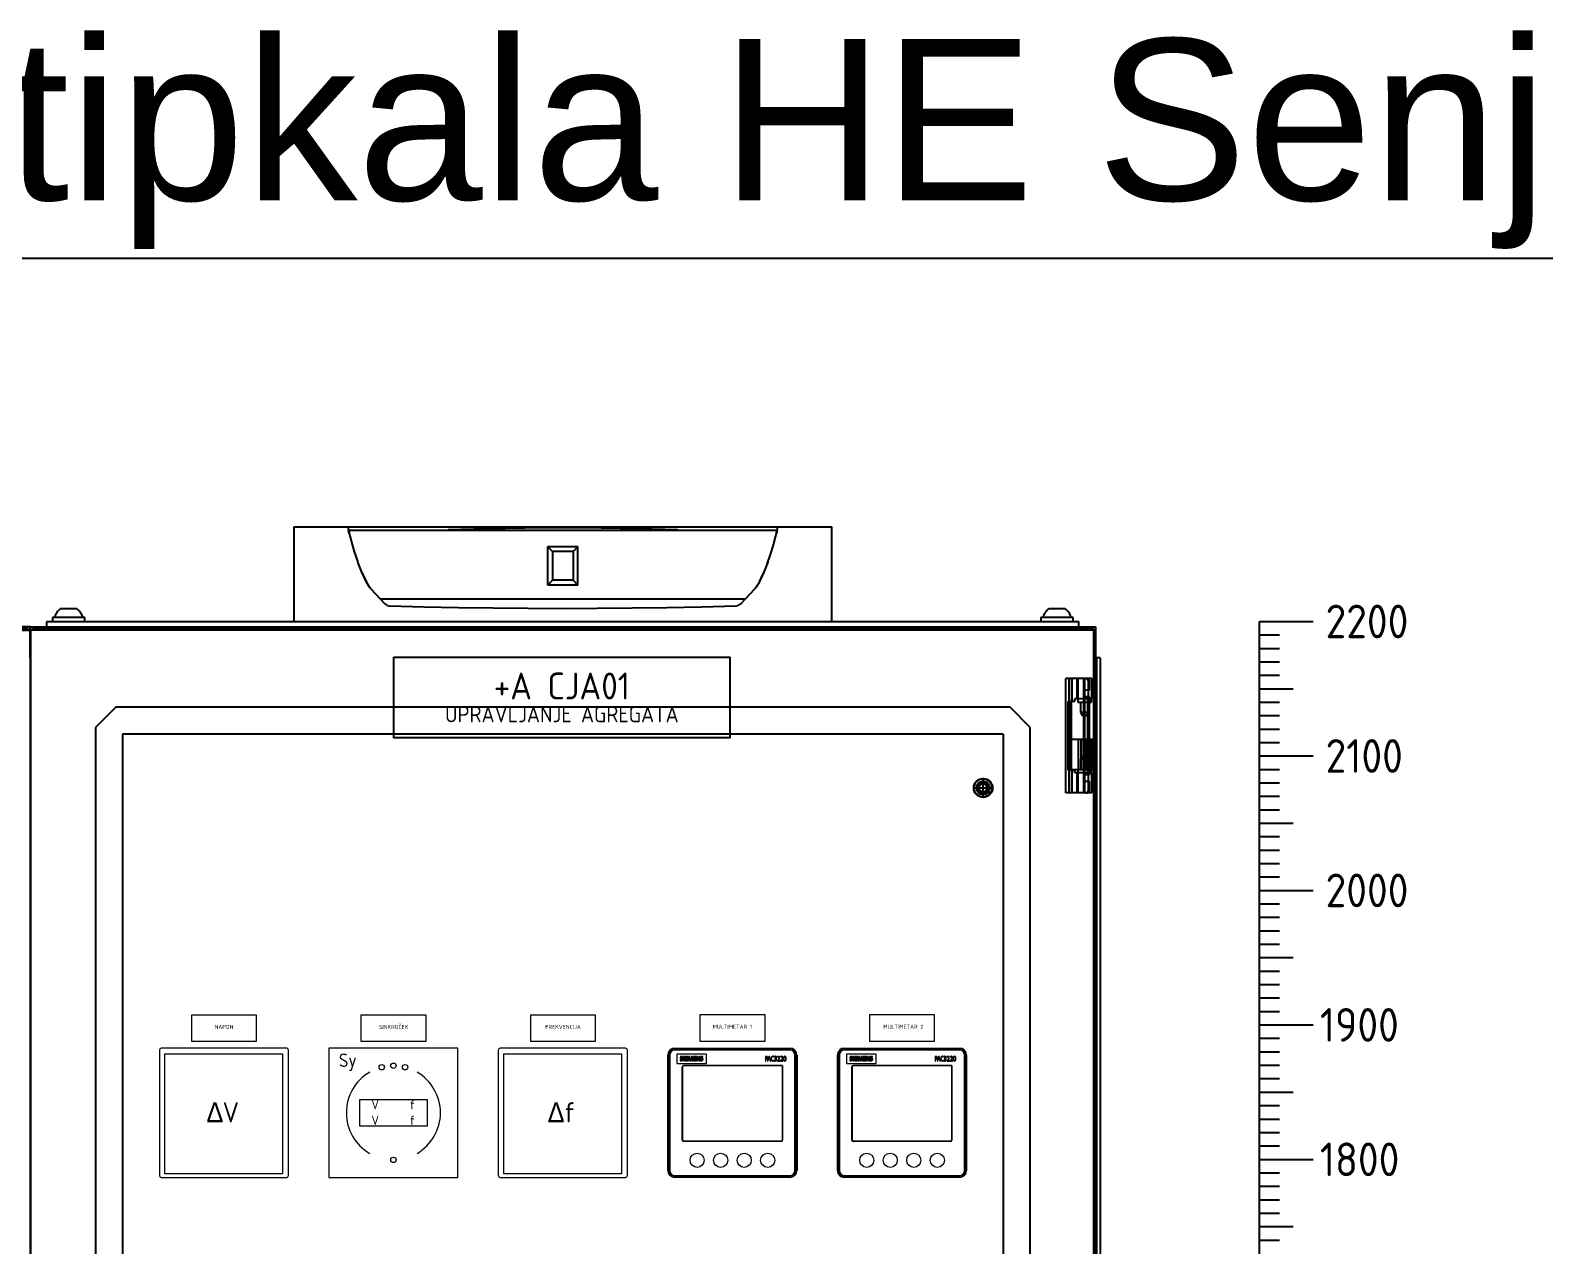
# Model space of a CAD drawing. Header units: millimetres. Extents: x 40929 to 57897, y 13592 to 43737.
# Drawn here: x 41990 to 43116, y 42231 to 43135 of the extents above; entities that cross this region are included whole.
import ezdxf
from ezdxf.enums import TextEntityAlignment as Align

# ---------------------------------------------------------------- set-up
doc = ezdxf.new("R2010")
doc.units = ezdxf.units.MM
doc.layers.add('! NO PLOT !', color=7, linetype='Continuous', true_color=0xff75dd, plot=False)
doc.layers.add('000-PI-Oprema', color=30, linetype='Continuous', lineweight=5)
for name, color, linetype in [('000-PI-ORMAR', 2, 'Continuous'), ('000-PI_TEXT', 7, 'Continuous'), ('AUT_7', 7, 'Continuous')]:
    doc.layers.add(name, color=color, linetype=linetype)
doc.styles.add('PI0', font='isocpeur.ttf', dxfattribs={"width": 0.9})
doc.styles.get("Standard").update_dxf_attribs({"font": 'arial.ttf'})

# ---------------------------------------------------------------- blocks, each defined once
blk = doc.blocks.new('8806000_2000x800x600')
at = {"layer": '! NO PLOT !'}
for p, q in [((-3049.3, 1783), (-3049.3, 1868)), ((-3029.9, 1868), (-3049.3, 1868)), ((-3046.8, 1851), (-3046.8, 1868)), ((-3046.6, 1783), (-3046.6, 1868)), ((-3044.7, 1851), (-3044.7, 1868)), ((-3041, 1868), (-3041, 1853)), ((-3040.1, 1853), (-3040.1, 1868)), ((-3036, 1783), (-3036, 1868)), ((-3031.8, 1859.5), (-3036, 1859.5)), ((-3035.4, 1853), (-3035.4, 1868)), ((-3035.2, 1783), (-3035.2, 1868)), ((-3032.4, 1866), (-3031.8, 1866)), ((-3032.4, 1785), (-3032.4, 1866)), ((-3032.4, 1791.5), (-3032.4, 1859.5)), ((-3031.8, 1859.5), (-3031.8, 1866)), ((-3029.9, 1853), (-3029.9, 1868)), ((-3047.6, 1800), (-3047.6, 1851)), ((-3042.6, 1851), (-3047.6, 1851)), ((-3045.1, 1800), (-3045.1, 1851)), ((-3029.9, 1853), (-3042.6, 1853)), ((-3042.6, 1851), (-3042.6, 1853)), ((-3040.5, 1853), (-3040.5, 1850.5)), ((-3040.5, 1850.5), (-3030.3, 1850.5)), ((-3038.4, 1850.5), (-3038.4, 1843)), ((-3031.7, 1854.5), (-3036, 1854.5)), ((-3032.9, 1796.5), (-3032.9, 1854.5)), ((-3032.5, 1843), (-3032.5, 1850.5)), ((-3032.2, 1796.5), (-3032.2, 1854.5)), ((-3031.7, 1796.5), (-3031.7, 1854.5)), ((-3030.3, 1850.5), (-3030.3, 1853)), ((-3755.8, 1846.7), (-3770.8, 1831.7)), ((-3090.8, 1846.7), (-3755.8, 1846.7)), ((-3075.8, 1831.7), (-3090.8, 1846.7)), ((-3038.4, 1843), (-3032.5, 1843)), ((-3038.4, 1843), (-3036.9, 1840.5)), ((-3036.9, 1840.5), (-3033.9, 1840.5)), ((-3033.9, 1840.5), (-3032.5, 1843)), ((-3770.8, 1831.7), (-3770.8, -8.3)), ((-3750.8, 1826.7), (-3750.8, -3.3)), ((-3095.8, 1826.7), (-3750.8, 1826.7)), ((-3095.8, 1826.7), (-3095.8, -3.3)), ((-3075.8, -8.3), (-3075.8, 1831.7)), ((-3046.1, 1823), (-3029.3, 1823)), ((-3046.1, 1823), (-3046.1, 1800.5)), ((-3040.2, 1823), (-3040.2, 1800.5)), ((-3038.2, 1823), (-3038.2, 1800.5)), ((-3036.5, 1823), (-3036.5, 1800.5)), ((-3036.1, 1823), (-3036.1, 1800.5)), ((-3034, 1823), (-3034, 1800.5)), ((-3033.6, 1823), (-3033.6, 1800.5)), ((-3033.3, 1823), (-3033.3, 1800.5)), ((-3032.2, 1823), (-3032.2, 1800.5)), ((-3031.4, 1823), (-3031.4, 1800.5)), ((-3031.3, 1800.5), (-3031.3, 1823)), ((-3030.3, 1823), (-3030.3, 1800.5)), ((-3029.5, 1823), (-3029.5, 1800.5)), ((-3036.9, 1810.5), (-3038.4, 1808)), ((-3038.4, 1808), (-3038.4, 1800.5)), ((-3038.4, 1808), (-3032.5, 1808)), ((-3036.9, 1810.5), (-3033.9, 1810.5)), ((-3032.5, 1808), (-3033.9, 1810.5)), ((-3032.5, 1800.5), (-3032.5, 1808)), ((-3110.8, 1779.4), (-3110.8, 1794.1)), ((-3110.8, 1779.4), (-3110.8, 1794.1)), ((-3042.6, 1800), (-3047.6, 1800)), ((-3046.8, 1783), (-3046.8, 1800)), ((-3046.1, 1800.5), (-3029.3, 1800.5)), ((-3044.7, 1783), (-3044.7, 1800)), ((-3042.6, 1798), (-3042.6, 1800)), ((-3029.9, 1798), (-3042.6, 1798)), ((-3041, 1798), (-3041, 1783)), ((-3040.5, 1800.5), (-3040.5, 1798)), ((-3040.1, 1783), (-3040.1, 1798)), ((-3031.7, 1796.5), (-3036, 1796.5)), ((-3031.8, 1791.5), (-3036, 1791.5)), ((-3035.4, 1783), (-3035.4, 1798)), ((-3031.8, 1785), (-3031.8, 1791.5)), ((-3030.3, 1798), (-3030.3, 1800.5)), ((-3029.9, 1783), (-3029.9, 1798)), ((-3118.2, 1786.7), (-3103.5, 1786.7)), ((-3118.2, 1786.7), (-3103.5, 1786.7)), ((-3029.9, 1783), (-3049.3, 1783)), ((-3032.4, 1785), (-3031.8, 1785))]:
    blk.add_line(p, q, dxfattribs=at)
for radius in [7, 7, 6.7, 6.7, 5, 4, 3]:
    blk.add_circle((-3110.8, 1786.7), radius, dxfattribs=at)
for centre, start_param, end_param in [((-3034.4, 1866), 4.712389, 6.283185), ((-3033.7, 1866), 4.712389, 6.283185), ((-3034.4, 1785), 3.141593, 4.712389), ((-3033.7, 1785), 3.141593, 4.712389)]:
    blk.add_ellipse(centre, major_axis=(0, 2), ratio=0.965926, start_param=start_param, end_param=end_param, dxfattribs=at)
at = {"layer": '000-PI-ORMAR'}
for p, q in [((-3784.8, 1920), (-3796.8, 1920)), ((-3049.8, 1920), (-3061.8, 1920)), ((-3819.3, 1906.5), (-3807.1, 1906.5)), ((-3819.3, 1883.4), (-3819.3, 1906.5)), ((-3819.3, 1904), (-3819.3, -80.5)), ((-3027.3, 1904), (-3819.3, 1904)), ((-3817.8, 1904), (-3817.8, 1905)), ((-3817.8, 1905), (-3807.1, 1905)), ((-3807.1, 1904), (-3807.1, 1910.5)), ((-3807.1, 1910.5), (-3039.6, 1910.5)), ((-3807.1, 1906.5), (-3039.6, 1906.5)), ((-3807.1, 1905), (-3039.6, 1905)), ((-3778.8, 1913.4), (-3802.8, 1913.4)), ((-3802.8, 1913.4), (-3802.8, 1910.5)), ((-3778.8, 1910.5), (-3778.8, 1913.4)), ((-3043.8, 1913.4), (-3067.8, 1913.4)), ((-3067.8, 1913.4), (-3067.8, 1910.5)), ((-3043.8, 1910.5), (-3043.8, 1913.4)), ((-3039.6, 1904), (-3039.6, 1910.5)), ((-3039.6, 1906.5), (-3027.3, 1906.5)), ((-3039.6, 1905), (-3028.8, 1905)), ((-3028.8, 1905), (-3028.8, 1904)), ((-3028.8, 1904), (-3028.8, -80.5)), ((-3027.3, 1906.5), (-3027.3, 1904)), ((-3027.3, -80.5), (-3027.3, 1904)), ((-3027.3, 1904), (-3027.3, -80.5)), ((-3026.5, 1883.5), (-3027.3, 1883.4)), ((-3023.8, 1883.5), (-3026.5, 1883.5)), ((-3026.5, 1883.5), (-3026.5, -67.5)), ((-3023.8, 1883.5), (-3023.8, -67.5))]:
    blk.add_line(p, q, dxfattribs=at)
for centre, start, end in [((-3790.4, 1910.8), 124.8208, 166.6054), ((-3791.2, 1910.8), 13.3946, 55.1792), ((-3055.4, 1910.8), 124.8208, 166.6054), ((-3056.2, 1910.8), 13.3946, 55.1792)]:
    blk.add_arc(centre, 11.2, start, end, dxfattribs=at)
blk = doc.blocks.new('7KM3220-1BA01-1EA0 PAC3220')
at = {"layer": '000-PI-Oprema'}
for p, q in [((43382.8, 38068.2), (43383, 38068.2)), ((43382.8, 37982.5), (43382.8, 38068.2)), ((43383, 38068.2), (43383.9, 38068.2)), ((43383, 37982.5), (43383, 38068.2)), ((43384.3, 38068.2), (43383.9, 38068.2)), ((43383.9, 38068.2), (43383.9, 37982.5)), ((43384.3, 38068.2), (43384.3, 37982.5)), ((43388, 38073.4), (43473.6, 38073.4)), ((43388, 38073.4), (43388, 38073.2)), ((43388, 38073.2), (43473.6, 38073.2)), ((43388, 38073.2), (43388, 38072.3)), ((43473.6, 38072.3), (43388, 38072.3)), ((43388, 38071.9), (43388, 38072.3)), ((43473.6, 38071.9), (43388, 38071.9)), ((43389.6, 38069), (43389.6, 38062)), ((43411.6, 38069), (43389.6, 38069)), ((43392.1, 38064.8), (43392.1, 38064.1)), ((43393.9, 38066.6), (43393.9, 38067.2)), ((43395.2, 38067.3), (43394.4, 38067.3)), ((43394.4, 38067.3), (43394.4, 38064)), ((43394.4, 38064), (43395.2, 38064)), ((43395.2, 38064), (43395.2, 38067.3)), ((43395.8, 38067.3), (43395.8, 38064)), ((43397.7, 38067.3), (43395.8, 38067.3)), ((43395.8, 38064), (43397.7, 38064)), ((43396.6, 38066.7), (43397.7, 38066.7)), ((43396.6, 38066), (43396.6, 38066.7)), ((43397.6, 38066), (43396.6, 38066)), ((43396.6, 38064.7), (43396.6, 38065.4)), ((43396.6, 38065.4), (43397.6, 38065.4)), ((43397.7, 38064.7), (43396.6, 38064.7)), ((43397.6, 38065.4), (43397.6, 38066)), ((43397.7, 38066.7), (43397.7, 38067.3)), ((43397.7, 38064), (43397.7, 38064.7)), ((43398.2, 38067.3), (43398.2, 38064)), ((43399.1, 38067.3), (43398.2, 38067.3)), ((43398.2, 38064), (43398.7, 38064)), ((43398.7, 38064), (43398.7, 38066.3)), ((43398.7, 38066.3), (43399.4, 38064)), ((43399.8, 38065.3), (43399.1, 38067.3)), ((43399.4, 38064), (43399.9, 38064)), ((43400.5, 38067.3), (43399.8, 38065.3)), ((43399.9, 38064), (43400.6, 38066.3)), ((43401.4, 38067.3), (43400.5, 38067.3)), ((43400.6, 38066.3), (43400.6, 38064)), ((43400.6, 38064), (43401.4, 38064)), ((43401.4, 38064), (43401.4, 38067.3)), ((43402, 38067.3), (43402, 38064)), ((43403.9, 38067.3), (43402, 38067.3)), ((43402, 38064), (43403.9, 38064)), ((43402.7, 38066), (43402.7, 38066.7)), ((43402.7, 38066.7), (43403.9, 38066.7)), ((43403.7, 38066), (43402.7, 38066)), ((43402.7, 38064.7), (43402.7, 38065.4)), ((43402.7, 38065.4), (43403.7, 38065.4)), ((43403.9, 38064.7), (43402.7, 38064.7)), ((43403.7, 38065.4), (43403.7, 38066)), ((43403.9, 38066.7), (43403.9, 38067.3)), ((43403.9, 38064), (43403.9, 38064.7)), ((43405.2, 38067.3), (43404.3, 38067.3)), ((43404.3, 38067.3), (43404.3, 38064)), ((43404.3, 38064), (43404.9, 38064)), ((43404.9, 38064), (43404.9, 38066.2)), ((43404.9, 38066.2), (43405.8, 38064)), ((43406.1, 38065.2), (43405.2, 38067.3)), ((43405.8, 38064), (43406.6, 38064)), ((43406.1, 38067.3), (43406.1, 38065.2)), ((43406.6, 38067.3), (43406.1, 38067.3)), ((43406.6, 38064), (43406.6, 38067.3)), ((43407.1, 38064.8), (43407.1, 38064.1)), ((43408.8, 38066.6), (43408.8, 38067.2)), ((43411.6, 38062), (43411.6, 38069)), ((43455.4, 38067.3), (43455.4, 38063.8)), ((43455.4, 38063.8), (43455.7, 38063.8)), ((43455.7, 38065.6), (43455.7, 38067)), ((43455.9, 38065.6), (43455.7, 38065.6)), ((43455.7, 38063.8), (43455.7, 38065.3)), ((43458, 38067.3), (43457, 38063.8)), ((43457, 38063.8), (43457.3, 38063.8)), ((43457.3, 38063.8), (43457.7, 38065)), ((43457.7, 38065), (43458.7, 38065)), ((43458.6, 38065.4), (43457.8, 38065.4)), ((43458.4, 38067.3), (43458, 38067.3)), ((43459.4, 38063.8), (43458.4, 38067.3)), ((43458.4, 38066.3), (43458.6, 38065.4)), ((43458.7, 38065), (43459, 38063.8)), ((43459, 38063.8), (43459.4, 38063.8)), ((43461.5, 38066.8), (43461.6, 38067.2)), ((43461.6, 38064), (43461.5, 38064.3)), ((43462, 38064.3), (43462, 38063.9)), ((43462.1, 38067.2), (43462.1, 38066.9)), ((43462.3, 38065.8), (43462.3, 38065.5)), ((43464.3, 38064.2), (43464.3, 38063.8)), ((43464.3, 38063.8), (43466.1, 38063.8)), ((43464.4, 38067.1), (43464.5, 38066.8)), ((43466.1, 38064.2), (43464.7, 38064.2)), ((43466.1, 38063.8), (43466.1, 38064.2)), ((43466.6, 38064.2), (43466.6, 38063.8)), ((43466.6, 38063.8), (43468.4, 38063.8)), ((43466.7, 38067.1), (43466.8, 38066.8)), ((43468.4, 38064.2), (43467, 38064.2)), ((43468.4, 38063.8), (43468.4, 38064.2)), ((43473.6, 38073.4), (43473.6, 38073.2)), ((43473.6, 38073.2), (43473.6, 38072.3)), ((43473.6, 38071.9), (43473.6, 38072.3)), ((43477.3, 38068.2), (43477.8, 38068.2)), ((43477.3, 37982.5), (43477.3, 38068.2)), ((43478.6, 38068.2), (43477.8, 38068.2)), ((43477.8, 37982.5), (43477.8, 38068.2)), ((43478.9, 38068.2), (43478.6, 38068.2)), ((43478.6, 38068.2), (43478.6, 37982.5)), ((43478.9, 38068.2), (43478.9, 37982.5)), ((43389.6, 38062), (43411.6, 38062)), ((43393.6, 38005), (43393.6, 38059.6)), ((43393.7, 38059.7), (43393.7, 38059.7)), ((43393.7, 38059.7), (43393.7, 38005)), ((43393.7, 38005), (43393.7, 38059.7)), ((43467.4, 38060.5), (43394.5, 38060.5)), ((43394.5, 38060.5), (43394.5, 38060.5)), ((43394.5, 38060.5), (43468, 38060.5)), ((43394.5, 38060.5), (43467.1, 38060.5)), ((43468, 38060.5), (43467.4, 38060.5)), ((43468, 38060), (43468, 38060.5)), ((43468, 38060.5), (43468, 38060.5)), ((43468, 38060.5), (43468, 38005)), ((43468, 38005), (43468, 38060)), ((43468, 38059.6), (43468, 38005)), ((43393.7, 38005), (43393.7, 38005)), ((43394.5, 38004.2), (43394.5, 38004.2)), ((43394.5, 38004.2), (43467.2, 38004.2)), ((43467.2, 38004.2), (43394.5, 38004.2)), ((43467.1, 38004.1), (43394.5, 38004.1)), ((43467.2, 38004.2), (43467.2, 38004.2)), ((43468, 38005), (43468, 38005)), ((43382.8, 37982.5), (43383, 37982.5)), ((43383, 37982.5), (43383.9, 37982.5)), ((43384.3, 37982.5), (43383.9, 37982.5)), ((43388, 37978.8), (43388, 37978.4)), ((43388, 37978.8), (43473.6, 37978.8)), ((43388, 37977.5), (43388, 37978.4)), ((43388, 37978.4), (43473.6, 37978.4)), ((43388, 37977.3), (43388, 37977.5)), ((43473.6, 37977.5), (43388, 37977.5)), ((43473.6, 37977.3), (43388, 37977.3)), ((43473.6, 37978.8), (43473.6, 37978.4)), ((43473.6, 37977.5), (43473.6, 37978.4)), ((43473.6, 37977.3), (43473.6, 37977.5)), ((43477.3, 37982.5), (43477.8, 37982.5)), ((43478.6, 37982.5), (43477.8, 37982.5)), ((43478.9, 37982.5), (43478.6, 37982.5))]:
    blk.add_line(p, q, dxfattribs=at)
for centre in [(43404.6, 37990), (43422.1, 37990), (43439.6, 37990), (43457.1, 37990)]:
    blk.add_circle(centre, 5.25, dxfattribs=at)
for centre, radius, start, end in [((43388, 38068.2), 5.27, 90, 180), ((43388, 38068.2), 5, 90, 180), ((43388, 38068.2), 4.12, 90, 180), ((43388, 38068.2), 3.71, 90, 180), ((43473.6, 38068.2), 5.27, 0, 90), ((43473.6, 38068.2), 5, 0, 90), ((43473.6, 38068.2), 4.12, 0, 90), ((43473.6, 38068.2), 3.71, 0, 90), ((43394.5, 38059.6), 0.9, 90, 180), ((43467.1, 38059.6), 0.9, 74.5292, 90), ((43467.1, 38059.6), 0.9, 0, 23.1741), ((43394.5, 38005), 0.9, 180, 270), ((43467.1, 38005), 0.9, 270, 0), ((43388, 37982.5), 5.27, 180, 270), ((43388, 37982.5), 5, 180, 270), ((43388, 37982.5), 4.12, 180, 270), ((43388, 37982.5), 3.71, 180, 270), ((43473.6, 37982.5), 5.27, 270, 0), ((43473.6, 37982.5), 5, 270, 0), ((43473.6, 37982.5), 4.12, 270, 0), ((43473.6, 37982.5), 3.71, 270, 0)]:
    blk.add_arc(centre, radius, start, end, dxfattribs=at)
for centre, major_axis, start_param, end_param in [((43394.5, 38059.7), (-0.566, 0.566), 5.497939, 7.068431), ((43394.5, 38059.7), (-0.566, 0.566), 5.49968, 7.068444), ((43394.5, 38005), (-0.566, -0.566), 5.497939, 7.070176), ((43394.5, 38005), (-0.566, -0.566), 5.499681, 7.068443), ((43467.2, 38005), (0.566, -0.566), 5.497939, 7.070176), ((43467.2, 38005), (0.566, -0.566), 5.499681, 7.068443)]:
    blk.add_ellipse(centre, major_axis=major_axis, ratio=0.999695, start_param=start_param, end_param=end_param, dxfattribs=at)
for points, knots in [([(43393.9, 38067.2), (43393.6, 38067.3), (43393.4, 38067.3), (43392.8, 38067.3), (43392.5, 38067.3), (43392.2, 38066.9), (43392.1, 38066.7), (43392.1, 38066.1), (43392.1, 38065.9), (43392.4, 38065.6), (43392.6, 38065.5), (43393.1, 38065.2), (43393.2, 38065.1), (43393.3, 38065.1)], [0, 0, 0, 0, 0.170528, 0.170528, 0.384031, 0.384031, 0.622395, 0.622395, 0.814189, 0.814189, 0.931637, 0.931637, 1, 1, 1, 1]), ([(43392.1, 38064.1), (43392.4, 38064), (43392.6, 38064), (43393.2, 38064), (43393.5, 38064), (43393.9, 38064.4), (43394.1, 38064.7), (43394.1, 38065.3), (43394, 38065.5), (43393.8, 38065.7), (43393.6, 38065.9), (43393, 38066.2), (43392.9, 38066.3), (43392.8, 38066.4), (43392.8, 38066.4), (43392.8, 38066.7), (43392.9, 38066.8), (43393.4, 38066.8), (43393.6, 38066.7), (43393.9, 38066.6)], [0, 0, 0, 0, 0.109176, 0.109176, 0.226673, 0.226673, 0.378075, 0.378075, 0.477269, 0.477269, 0.563849, 0.563849, 0.621034, 0.621034, 0.690812, 0.690812, 0.868002, 0.868002, 1, 1, 1, 1]), ([(43393.3, 38065.1), (43393.3, 38065), (43393.3, 38064.9), (43393.3, 38064.7), (43393.2, 38064.6), (43392.7, 38064.6), (43392.4, 38064.6), (43392.1, 38064.8)], [0, 0, 0, 0, 0.172535, 0.172535, 0.649544, 0.649544, 1, 1, 1, 1]), ([(43408.8, 38067.2), (43408.6, 38067.3), (43408.4, 38067.3), (43407.8, 38067.3), (43407.5, 38067.3), (43407.1, 38066.9), (43407, 38066.7), (43407, 38066.1), (43407.1, 38065.9), (43407.4, 38065.6), (43407.6, 38065.5), (43408.1, 38065.2), (43408.2, 38065.1), (43408.3, 38065.1)], [0, 0, 0, 0, 0.172102, 0.172102, 0.387113, 0.387113, 0.626134, 0.626134, 0.818457, 0.818457, 0.934139, 0.934139, 1, 1, 1, 1]), ([(43407.1, 38064.1), (43407.3, 38064), (43407.6, 38064), (43408.2, 38064), (43408.5, 38064), (43408.9, 38064.4), (43409.1, 38064.7), (43409.1, 38065.3), (43409, 38065.5), (43408.8, 38065.7), (43408.6, 38065.9), (43408, 38066.2), (43407.9, 38066.3), (43407.8, 38066.4), (43407.7, 38066.4), (43407.7, 38066.7), (43407.9, 38066.8), (43408.4, 38066.8), (43408.6, 38066.7), (43408.8, 38066.6)], [0, 0, 0, 0, 0.111908, 0.111908, 0.232344, 0.232344, 0.386262, 0.386262, 0.487105, 0.487105, 0.575124, 0.575124, 0.633259, 0.633259, 0.701084, 0.701084, 0.871402, 0.871402, 1, 1, 1, 1]), ([(43408.3, 38065.1), (43408.3, 38065), (43408.3, 38064.9), (43408.3, 38064.7), (43408.2, 38064.6), (43407.6, 38064.6), (43407.4, 38064.6), (43407.1, 38064.8)], [0, 0, 0, 0, 0.172909, 0.172909, 0.650953, 0.650953, 1, 1, 1, 1]), ([(43456.9, 38065.7), (43457, 38065.8), (43457, 38066.1), (43457, 38066.7), (43456.9, 38067), (43456.5, 38067.3), (43456.3, 38067.3), (43455.8, 38067.3), (43455.6, 38067.3), (43455.4, 38067.3)], [0, 0, 0, 0, 0.239034, 0.239034, 0.603781, 0.603781, 0.861938, 0.861938, 1, 1, 1, 1]), ([(43455.7, 38067), (43455.8, 38067), (43455.9, 38067), (43456.2, 38067), (43456.4, 38066.9), (43456.5, 38066.9)], [0, 0, 0, 0, 0.190184, 0.190184, 1, 1, 1, 1]), ([(43455.7, 38065.3), (43455.8, 38065.3), (43455.9, 38065.3), (43456.2, 38065.3), (43456.4, 38065.3), (43456.7, 38065.4), (43456.8, 38065.5), (43456.9, 38065.7)], [0, 0, 0, 0, 0.107931, 0.107931, 0.552985, 0.552985, 1, 1, 1, 1]), ([(43456.5, 38066.9), (43456.5, 38066.8), (43456.6, 38066.7), (43456.7, 38066.5), (43456.7, 38066.4), (43456.7, 38066), (43456.6, 38065.8), (43456.3, 38065.7), (43456.1, 38065.6), (43455.9, 38065.6)], [0, 0, 0, 0, 0.164269, 0.164269, 0.329919, 0.329919, 0.72075, 0.72075, 1, 1, 1, 1]), ([(43457.8, 38065.4), (43457.8, 38065.7), (43457.9, 38066), (43458.1, 38066.5), (43458.1, 38066.8), (43458.2, 38067)], [0, 0, 0, 0, 0.548869, 0.548869, 1, 1, 1, 1]), ([(43461.6, 38067.2), (43461.3, 38067.3), (43461.1, 38067.4), (43460.6, 38067.4), (43460.5, 38067.3), (43460.1, 38067.1), (43459.9, 38066.9), (43459.6, 38066.3), (43459.6, 38065.9), (43459.6, 38065), (43459.7, 38064.6), (43460.2, 38063.9), (43460.5, 38063.8), (43461.1, 38063.8), (43461.4, 38063.8), (43461.6, 38064)], [0, 0, 0, 0, 0.124789, 0.124789, 0.231372, 0.231372, 0.380026, 0.380026, 0.514642, 0.514642, 0.708902, 0.708902, 0.889968, 0.889968, 1, 1, 1, 1]), ([(43461.5, 38064.3), (43461.3, 38064.2), (43461.1, 38064.1), (43460.7, 38064.1), (43460.5, 38064.2), (43460.2, 38064.4), (43460.1, 38064.6), (43460, 38065), (43459.9, 38065.3), (43459.9, 38066), (43460, 38066.3), (43460.3, 38066.9), (43460.6, 38067), (43461.1, 38067), (43461.3, 38067), (43461.5, 38066.8)], [0, 0, 0, 0, 0.136526, 0.136526, 0.257422, 0.257422, 0.378319, 0.378319, 0.507094, 0.507094, 0.69498, 0.69498, 0.881306, 0.881306, 1, 1, 1, 1]), ([(43462, 38063.9), (43462.2, 38063.8), (43462.5, 38063.8), (43463, 38063.8), (43463.2, 38063.9), (43463.6, 38064.2), (43463.7, 38064.5), (43463.7, 38065.1), (43463.6, 38065.3), (43463.4, 38065.6), (43463.2, 38065.6), (43463, 38065.7)], [0, 0, 0, 0, 0.184218, 0.184218, 0.399421, 0.399421, 0.64363, 0.64363, 0.850692, 0.850692, 1, 1, 1, 1]), ([(43462.3, 38065.5), (43462.4, 38065.5), (43462.4, 38065.5), (43462.8, 38065.5), (43463, 38065.5), (43463.3, 38065.2), (43463.4, 38065), (43463.4, 38064.6), (43463.3, 38064.4), (43463.1, 38064.2), (43462.9, 38064.1), (43462.5, 38064.1), (43462.3, 38064.1), (43462, 38064.3)], [0, 0, 0, 0, 0.037716, 0.037716, 0.23818, 0.23818, 0.437432, 0.437432, 0.624282, 0.624282, 0.82115, 0.82115, 1, 1, 1, 1]), ([(43463, 38065.7), (43463.2, 38065.7), (43463.4, 38065.8), (43463.6, 38066.1), (43463.7, 38066.3), (43463.7, 38066.8), (43463.6, 38067), (43463.3, 38067.3), (43463.1, 38067.4), (43462.5, 38067.4), (43462.3, 38067.3), (43462.1, 38067.2)], [0, 0, 0, 0, 0.189028, 0.189028, 0.37761, 0.37761, 0.581585, 0.581585, 0.804541, 0.804541, 1, 1, 1, 1]), ([(43462.1, 38066.9), (43462.4, 38067), (43462.6, 38067), (43462.9, 38067), (43463.1, 38067), (43463.2, 38066.9)], [0, 0, 0, 0, 0.516899, 0.516899, 1, 1, 1, 1]), ([(43463.2, 38066.9), (43463.3, 38066.8), (43463.3, 38066.7), (43463.3, 38066.3), (43463.2, 38066.1), (43462.9, 38065.9), (43462.7, 38065.8), (43462.4, 38065.8), (43462.4, 38065.8), (43462.3, 38065.8)], [0, 0, 0, 0, 0.275014, 0.275014, 0.646282, 0.646282, 0.929984, 0.929984, 1, 1, 1, 1]), ([(43464.5, 38066.8), (43464.7, 38067), (43464.9, 38067), (43465.3, 38067), (43465.4, 38067), (43465.7, 38066.8), (43465.7, 38066.6), (43465.7, 38066.3), (43465.7, 38066.1), (43465.5, 38065.8), (43465.4, 38065.6), (43465, 38065), (43464.7, 38064.7), (43464.3, 38064.2)], [0, 0, 0, 0, 0.204667, 0.204667, 0.381425, 0.381425, 0.54064, 0.54064, 0.686447, 0.686447, 0.832036, 0.832036, 1, 1, 1, 1]), ([(43464.7, 38064.2), (43464.9, 38064.4), (43465.2, 38064.7), (43465.6, 38065.3), (43465.8, 38065.6), (43466, 38066), (43466, 38066.2), (43466, 38066.8), (43465.9, 38067), (43465.6, 38067.3), (43465.4, 38067.4), (43464.9, 38067.4), (43464.6, 38067.3), (43464.4, 38067.1)], [0, 0, 0, 0, 0.136236, 0.136236, 0.284501, 0.284501, 0.432766, 0.432766, 0.637721, 0.637721, 0.816735, 0.816735, 1, 1, 1, 1]), ([(43466.8, 38066.8), (43467, 38067), (43467.2, 38067), (43467.6, 38067), (43467.8, 38067), (43468, 38066.8), (43468, 38066.6), (43468, 38066.3), (43468, 38066.1), (43467.8, 38065.8), (43467.7, 38065.6), (43467.4, 38065), (43467, 38064.7), (43466.6, 38064.2)], [0, 0, 0, 0, 0.204667, 0.204667, 0.381425, 0.381425, 0.54064, 0.54064, 0.686447, 0.686447, 0.832036, 0.832036, 1, 1, 1, 1]), ([(43467, 38064.2), (43467.2, 38064.4), (43467.5, 38064.7), (43467.9, 38065.3), (43468.1, 38065.6), (43468.3, 38066), (43468.4, 38066.2), (43468.4, 38066.8), (43468.3, 38067), (43467.9, 38067.3), (43467.7, 38067.4), (43467.2, 38067.4), (43467, 38067.3), (43466.7, 38067.1)], [0, 0, 0, 0, 0.136236, 0.136236, 0.284501, 0.284501, 0.432766, 0.432766, 0.637721, 0.637721, 0.816735, 0.816735, 1, 1, 1, 1]), ([(43470.6, 38066.9), (43470.4, 38067.2), (43470.2, 38067.4), (43469.2, 38067.4), (43468.9, 38066.8), (43468.9, 38065), (43469, 38064.5), (43469.1, 38064.2)], [0, 0, 0, 0, 0.249903, 0.249903, 0.744574, 0.744574, 1, 1, 1, 1]), ([(43469.1, 38064.2), (43469.3, 38063.9), (43469.5, 38063.8), (43470.2, 38063.8), (43470.5, 38064), (43470.7, 38064.6), (43470.8, 38065), (43470.8, 38066.2), (43470.7, 38066.6), (43470.6, 38066.9)], [0, 0, 0, 0, 0.254748, 0.254748, 0.537929, 0.537929, 0.754361, 0.754361, 1, 1, 1, 1]), ([(43470.4, 38064.6), (43470.3, 38064.3), (43470.1, 38064.1), (43469.6, 38064.1), (43469.5, 38064.2), (43469.3, 38064.7), (43469.2, 38065.1), (43469.2, 38066), (43469.3, 38066.4), (43469.3, 38066.6)], [0, 0, 0, 0, 0.297257, 0.297257, 0.569444, 0.569444, 0.799811, 0.799811, 1, 1, 1, 1]), ([(43469.3, 38066.6), (43469.4, 38066.9), (43469.6, 38067), (43470.1, 38067), (43470.2, 38066.9), (43470.4, 38066.4), (43470.5, 38066.1), (43470.5, 38065.1), (43470.4, 38064.8), (43470.4, 38064.6)], [0, 0, 0, 0, 0.296777, 0.296777, 0.566897, 0.566897, 0.793882, 0.793882, 1, 1, 1, 1])]:
    blk.add_open_spline(points, degree=3, knots=knots, dxfattribs=at)
blk.add_open_spline([(43458.2, 38067), (43458.2, 38066.8), (43458.3, 38066.5), (43458.4, 38066.3)], degree=3, dxfattribs=at)

msp = doc.modelspace()

# ---------------------------------------------------------------- linework, layer by layer
at = {"layer": '! NO PLOT !', "ltscale": 0.25}
msp.add_lwpolyline([(40929.096, 42965.457), (40929.096, 40095.457), (43079.096, 40095.457), (43079.096, 41080.457), (44829.096, 41080.457), (44829.096, 42965.457), (40929.096, 42965.457)], dxfattribs=at)
for p, q in [((42904.096, 41895.457), (42904.096, 42695.457)), ((42904.096, 42695.457), (42944.096, 42695.457)), ((42904.096, 42685.457), (42919.096, 42685.457)), ((42904.096, 42675.457), (42919.096, 42675.457)), ((42904.096, 42665.457), (42919.096, 42665.457)), ((42904.096, 42655.457), (42919.096, 42655.457)), ((42904.096, 42645.457), (42929.096, 42645.457)), ((42904.096, 42635.457), (42919.096, 42635.457)), ((42904.096, 42625.457), (42919.096, 42625.457)), ((42904.096, 42615.457), (42919.096, 42615.457)), ((42904.096, 42605.457), (42919.096, 42605.457)), ((42904.096, 42595.457), (42944.096, 42595.457)), ((42904.096, 42585.457), (42919.096, 42585.457)), ((42904.096, 42575.457), (42919.096, 42575.457)), ((42904.096, 42565.457), (42919.096, 42565.457)), ((42904.096, 42555.457), (42919.096, 42555.457)), ((42904.096, 42545.457), (42929.096, 42545.457)), ((42904.096, 42535.457), (42919.096, 42535.457)), ((42904.096, 42525.457), (42919.096, 42525.457)), ((42904.096, 42515.457), (42919.096, 42515.457)), ((42904.096, 42505.457), (42919.096, 42505.457)), ((42904.096, 42495.457), (42944.096, 42495.457)), ((42904.096, 42495.457), (42944.096, 42495.457)), ((42904.096, 42485.457), (42919.096, 42485.457)), ((42904.096, 42475.457), (42919.096, 42475.457)), ((42904.096, 42465.457), (42919.096, 42465.457)), ((42904.096, 42455.457), (42919.096, 42455.457)), ((42904.096, 42445.457), (42929.096, 42445.457)), ((42904.096, 42435.457), (42919.096, 42435.457)), ((42904.096, 42425.457), (42919.096, 42425.457)), ((42904.096, 42415.457), (42919.096, 42415.457)), ((42904.096, 42405.457), (42919.096, 42405.457)), ((42904.096, 42395.457), (42944.096, 42395.457)), ((42904.096, 42385.457), (42919.096, 42385.457)), ((42904.096, 42375.457), (42919.096, 42375.457)), ((42904.096, 42365.457), (42919.096, 42365.457)), ((42904.096, 42355.457), (42919.096, 42355.457)), ((42904.096, 42345.457), (42929.096, 42345.457)), ((42904.096, 42335.457), (42919.096, 42335.457)), ((42904.096, 42325.457), (42919.096, 42325.457)), ((42904.096, 42315.457), (42919.096, 42315.457)), ((42904.096, 42305.457), (42919.096, 42305.457)), ((42904.096, 42295.457), (42944.096, 42295.457)), ((42904.096, 42285.457), (42919.096, 42285.457)), ((42904.096, 42275.457), (42919.096, 42275.457)), ((42904.096, 42265.457), (42919.096, 42265.457)), ((42904.096, 42255.457), (42919.096, 42255.457)), ((42904.096, 42245.457), (42929.096, 42245.457)), ((42904.096, 42235.457), (42919.096, 42235.457))]:
    msp.add_line(p, q)
at = {"layer": '000-PI-Oprema', "ltscale": 0.25}
for p, q in [((41990.108, 42688.957), (41990.108, 42658.501)), ((41990.108, 42658.501), (41990.084, 42658.501))]:
    msp.add_line(p, q, dxfattribs=at)
at = {"layer": '000-PI-Oprema', "lineweight": 15}
for p, q in [((42235.108, 42340.071), (42285.108, 42340.071)), ((42235.108, 42320.071), (42235.108, 42340.071)), ((42285.108, 42340.071), (42285.108, 42320.071)), ((42285.108, 42320.071), (42235.108, 42320.071))]:
    msp.add_line(p, q, dxfattribs=at)
at = {"layer": '000-PI-Oprema'}
for points in [[(42110.108, 42402.99), (42158.108, 42402.99), (42158.108, 42382.99), (42110.108, 42382.99)], [(42236.24, 42402.99), (42284.24, 42402.99), (42284.24, 42382.99), (42236.24, 42382.99)], [(42362.24, 42402.99), (42410.24, 42402.99), (42410.24, 42382.99), (42362.24, 42382.99)], [(42488.174, 42403.071), (42536.174, 42403.071), (42536.174, 42383.071), (42488.174, 42383.071)], [(42614.306, 42403.071), (42662.306, 42403.071), (42662.306, 42383.071), (42614.306, 42383.071)], [(42212.108, 42282.071), (42308.108, 42282.071), (42308.108, 42378.071), (42212.108, 42378.071)]]:
    msp.add_lwpolyline(points, close=True, dxfattribs=at)
for points in [[(42087.442, 42282.071), (42180.775, 42282.071, 0.41421356), (42182.108, 42283.404), (42182.108, 42376.738, 0.41421356), (42180.775, 42378.071), (42087.442, 42378.071, 0.41421356), (42086.108, 42376.738), (42086.108, 42283.404, 0.41421356)], [(42339.442, 42282.071), (42432.775, 42282.071, 0.41421356), (42434.108, 42283.404), (42434.108, 42376.738, 0.41421356), (42432.775, 42378.071), (42339.442, 42378.071, 0.41421356), (42338.108, 42376.738), (42338.108, 42283.404, 0.41421356)]]:
    msp.add_lwpolyline(points, format="xyb", close=True, dxfattribs=at)
at = {"layer": '000-PI-Oprema', "ltscale": 0.01}
for points in [[(42090.191, 42373.988), (42177.728, 42373.988), (42177.728, 42284.738), (42090.191, 42284.738)], [(42342.191, 42373.988), (42429.728, 42373.988), (42429.728, 42284.738), (42342.191, 42284.738)]]:
    msp.add_lwpolyline(points, close=True, dxfattribs=at)
at = {"layer": '000-PI-Oprema'}
for centre in [(42251.426, 42363.977), (42260.108, 42365.071), (42268.79, 42363.977), (42260.108, 42295.071)]:
    msp.add_circle(centre, 2, dxfattribs=at)
for start, end in [(120.262547, 239.737453), (300.262547, 59.737453)]:
    msp.add_arc((42260.108, 42330.071), 35, start, end, dxfattribs=at)
at = {"layer": '000-PI-ORMAR', "transparency": 33554687}
for p, q in [((42186.096, 42765.957), (42186.096, 42695.457)), ((42186.096, 42765.957), (42586.096, 42765.957)), ((42227.316, 42760.727), (42226.795, 42763.03)), ((42545.397, 42763.03), (42226.795, 42763.03)), ((42545.397, 42763.03), (42544.87, 42760.698)), ((42586.096, 42695.457), (42586.096, 42765.957)), ((42374.831, 42722.457), (42374.831, 42751.157)), ((42374.831, 42751.157), (42397.361, 42751.157)), ((42378.381, 42747.507), (42374.831, 42751.057)), ((42397.361, 42751.057), (42393.811, 42747.507)), ((42397.361, 42722.457), (42397.361, 42751.157)), ((42378.381, 42747.507), (42378.381, 42726.107)), ((42393.811, 42747.507), (42378.381, 42747.507)), ((42393.811, 42747.507), (42393.811, 42726.107)), ((42538.041, 42738.358), (42539.481, 42742.28)), ((42374.831, 42722.557), (42378.381, 42726.107)), ((42393.811, 42726.107), (42378.381, 42726.107)), ((42393.811, 42726.107), (42397.361, 42722.557)), ((42243.4, 42719.796), (42253.836, 42708.604)), ((42397.361, 42722.457), (42374.831, 42722.457)), ((42518.357, 42708.604), (42528.793, 42719.796)), ((42250.415, 42712.273), (42251.096, 42712.316)), ((42251.096, 42712.366), (42521.096, 42712.366)), ((42251.096, 42711.542), (42251.096, 42712.316)), ((42256.096, 42707.357), (42256.096, 42707.252)), ((42515.022, 42707.096), (42516.096, 42707.252)), ((42516.096, 42707.357), (42516.096, 42707.252)), ((42521.096, 42712.316), (42521.096, 42711.542)), ((42521.096, 42712.316), (42521.777, 42712.273)), ((42186.096, 42695.457), (42586.096, 42695.457))]:
    msp.add_line(p, q, dxfattribs=at)
for points in [[(42226.18, 42765.957), (42227.664, 42759.266), (42229.412, 42752.631), (42230.736, 42748.203), (42232.18, 42743.806), (42233.74, 42739.451)], [(42471.396, 42763.569), (42442.99, 42764.44), (42414.573, 42764.963), (42386.154, 42765.138), (42357.696, 42764.964), (42329.241, 42764.441), (42300.796, 42763.569)], [(42538.452, 42739.451), (42539.998, 42743.764), (42541.429, 42748.118), (42542.744, 42752.502), (42544.513, 42759.201), (42546.012, 42765.957)], [(42240.011, 42724.75), (42236.71, 42732.02), (42233.74, 42739.451)], [(42538.452, 42739.451), (42535.489, 42732.036), (42532.181, 42724.75)], [(42236.931, 42731.504), (42237.203, 42730.876), (42239.981, 42724.812)], [(42532.211, 42724.812), (42534.955, 42730.796), (42535.253, 42731.484)], [(42243.4, 42719.796), (42242.426, 42720.921), (42241.538, 42722.116), (42240.725, 42723.404), (42240.011, 42724.75)], [(42532.181, 42724.75), (42531.485, 42723.434), (42530.693, 42722.173), (42529.788, 42720.948), (42528.793, 42719.796)], [(42253.836, 42708.604), (42254.42, 42708.074), (42255.105, 42707.636), (42255.752, 42707.357)], [(42256.096, 42707.252), (42256.623, 42707.144), (42257.17, 42707.096)], [(42257.17, 42707.096), (42282.874, 42706.418), (42308.599, 42705.889), (42334.337, 42705.511), (42360.082, 42705.284), (42385.829, 42705.207), (42411.682, 42705.281), (42437.535, 42705.508), (42463.38, 42705.886), (42489.211, 42706.415), (42515.022, 42707.096)], [(42516.441, 42707.357), (42516.588, 42707.41), (42517.299, 42707.754), (42517.961, 42708.226), (42518.357, 42708.604)]]:
    msp.add_lwpolyline(points, dxfattribs=at)
at = {"layer": 'AUT_7'}
msp.add_lwpolyline([(42260.352, 42668.957), (42510.352, 42668.957), (42510.352, 42608.957), (42260.352, 42608.957)], close=True, dxfattribs=at)

# ---------------------------------------------------------------- block references
at = {"xscale": -1}
msp.add_blockref('8806000_2000x800x600', (38170.768, 40784.957), dxfattribs=at)
msp.add_blockref('8806000_2000x800x600', (45809.424, 40784.957))
at = {"layer": '000-PI-Oprema'}
for p in [(-918.664, 4304.727), (-792.532, 4304.727)]:
    msp.add_blockref('7KM3220-1BA01-1EA0 PAC3220', p, dxfattribs=at)

# ---------------------------------------------------------------- texts
at = {"layer": '! NO PLOT !', "ltscale": 0.25, "insert": (40929.096, 43128.718), "char_height": 120, "attachment_point": 1}
msp.add_mtext_dynamic_manual_height_columns('Tip prekopki i tipkala HE Senj', width=4382.77629, gutter_width=12.5, heights=[0], dxfattribs=at)
at = {"style": 'PI0', "width": 0.9}
for s, p in [('2200', (42953.284, 42695.457)), ('2100', (42953.284, 42595.457)), ('2000', (42953.284, 42495.457)), ('1900', (42949.067, 42395.457)), ('1800', (42949.067, 42295.457))]:
    msp.add_text(s, height=25, dxfattribs=at).set_placement(p, align=Align.MIDDLE_LEFT)
at = {"layer": '000-PI-Oprema', "linetype": 'Continuous', "width": 58.2158, "attachment_point": 5, "style": 'PI0'}
for s, insert, char_height in [('Sy', (42226.158, 42367.667), 10), ('V \\PV', (42246.549, 42330.396), 7), ('f \\Pf', (42274.223, 42330.288), 7)]:
    msp.add_mtext(s, dxfattribs=dict(at, insert=insert, char_height=char_height))
at = {"layer": '000-PI-Oprema', "char_height": 15, "width": 37.17387, "attachment_point": 5, "style": 'PI0'}
for s, insert in [('∆{\\fISOCPEUR|b0|i0|c238|p34;V}', (42133.422, 42330.436)), ('∆f', (42385.422, 42330.436))]:
    msp.add_mtext(s, dxfattribs=dict(at, insert=insert))
at = {"layer": '000-PI_TEXT', "linetype": 'Continuous', "char_height": 3, "width": 58.2158, "attachment_point": 5, "style": 'PI0'}
for s, insert in [('{\\fISOCPEUR|b0|i0|c238|p34;NAPON}', (42134.108, 42393.956)), ('{\\fISOCPEUR|b0|i0|c238|p34;SINKROČEK}', (42260.24, 42393.956)), ('{\\fISOCPEUR|b0|i0|c238|p34;FREKVENCIJA}', (42386.24, 42393.956)), ('{\\fISOCPEUR|b0|i0|c238|p34;MULTIMETAR 1}', (42512.174, 42394.037)), ('{\\fISOCPEUR|b0|i0|c238|p34;MULTIMETAR 2}', (42639.301, 42394.037))]:
    msp.add_mtext(s, dxfattribs=dict(at, insert=insert))
at = {"layer": 'AUT_7', "linetype": 'Continuous', "insert": (42385.352, 42638.957), "char_height": 20, "width": 238.08137, "attachment_point": 5, "line_spacing_factor": 0.75, "style": 'PI0'}
msp.add_mtext('+{\\fISOCPEUR|b0|i0|c238|p34;A CJA01}\\P{\\fISOCPEUR|b0|i0|c238|p34;\\H0.6x;\\C7;UPRAVLJANJE AGREGATA}', dxfattribs=at)

doc.saveas('drawing.dxf')
